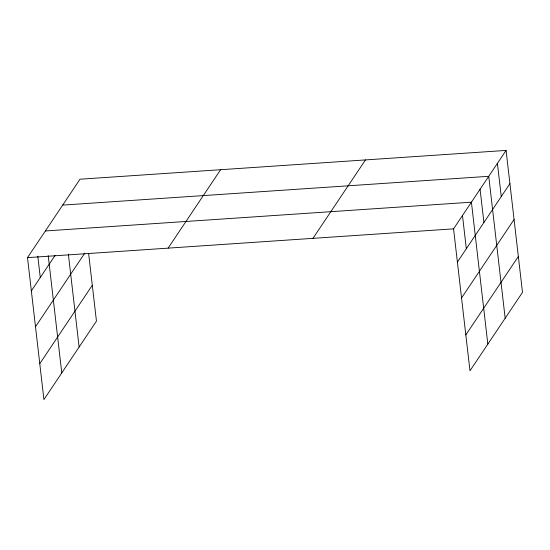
<?xml version="1.0" encoding="UTF-8"?>
<svg xmlns="http://www.w3.org/2000/svg" width="550" height="550" viewBox="0 0 550 550"><rect width="100%" height="100%" fill="white"/><g stroke="black" fill="none" stroke-linecap="round" stroke-linejoin="round"><path stroke-width="0.82" d="M88.605 253.351L96.449 321.152L43.924 399.582L27.5 257.641L80.025 179.211L506.076 150.418L522.5 292.359L469.975 370.789L453.551 228.848L506.076 150.418M31.343 290.861L55.131 255.344M35.496 326.741L84.824 253.076M39.772 363.701L92.297 285.271M168.101 248.139L220.619 169.709M312.957 238.349L365.482 159.919M457.394 262.075L509.919 183.638M461.546 297.949L514.071 219.519M465.822 334.916L518.348 256.479M62.693 205.095L488.744 176.303L505.168 318.244M45.361 230.972L471.412 202.187L487.836 344.121M27.5 257.641L453.551 228.848M497.413 163.364L501.256 196.584M480.074 189.241L483.924 222.461M462.481 215.518L466.324 248.738M68.372 254.169L79.117 347.029M48.214 255.681L61.779 372.914M37.812 256.231L40.274 277.53"/></g></svg>
